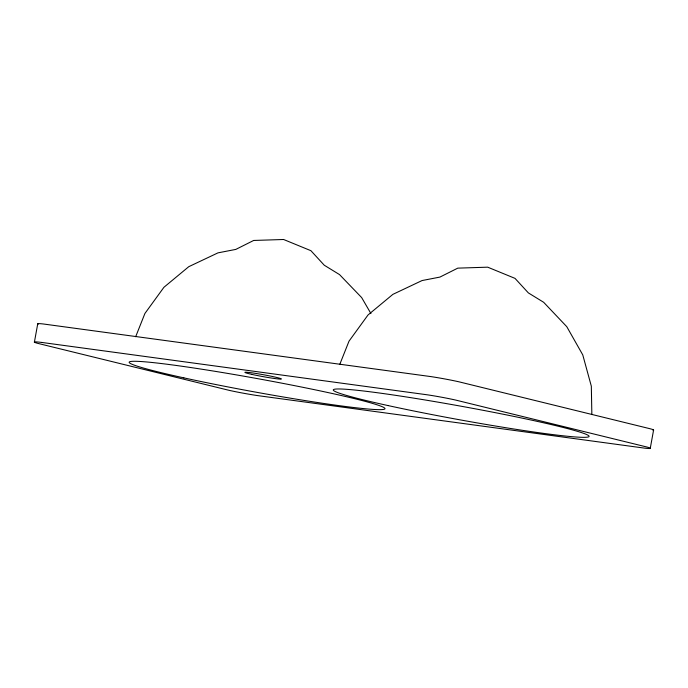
<?xml version="1.0" encoding="UTF-8"?>
<svg xmlns="http://www.w3.org/2000/svg" width="688" height="688" viewBox="0 0 688 688"><rect width="100%" height="100%" fill="white"/><g stroke="black" fill="none" stroke-linecap="round" stroke-linejoin="round"><path stroke-width="1.03" d="M34.4 342.151L37.72 323.902M650.28 448.223L653.6 429.983M135.665 336.742L144.919 313.461L163.916 287.3L188.779 266.677L217.967 252.866L235.829 249.4L253.674 240.456L283.602 239.493L310.907 250.69L324.254 265.215L339.537 274.598L361.664 297.586L370.927 313.565M339.769 364.425L349.022 341.145L368.02 314.984L392.882 294.361L422.071 280.549L439.933 277.083L457.778 268.139L487.706 267.176L515.011 278.373L528.358 292.899L543.64 302.281L566.783 326.688L582.77 354.905L591.327 386.183L591.852 414.408M652.964 430.258A25.533 1.333 10.3 0 0 650.556 428.856L458.844 381.788A25.533 1.333 10.3 0 0 431.101 376.628L43.155 323.962A25.533 1.333 10.3 0 0 38.21 324.194M41.899 342.461L39.844 342.211A25.533 1.333 10.3 0 0 37.444 343.278L229.156 390.345A25.533 1.333 10.3 0 0 256.899 395.497L644.845 448.172A25.533 1.333 10.3 0 0 647.245 447.105L455.525 400.038A25.533 1.333 10.3 0 0 427.79 394.878L41.899 342.461M387.92 405.542A129.998 6.803 10.3 0 0 588.618 436.837A129.998 6.803 10.3 0 0 407.012 397.071A129.998 6.803 10.3 0 0 387.92 405.542M183.816 377.858A129.998 6.803 10.3 0 0 384.515 409.154A129.998 6.803 10.3 0 0 202.908 369.387A129.998 6.803 10.3 0 0 183.816 377.858M251.937 374.41A18.567 0.972 10.3 0 0 281.246 379.071A18.567 0.972 10.3 0 0 256.246 373.498A18.567 0.972 10.3 0 0 251.937 374.41"/></g></svg>
